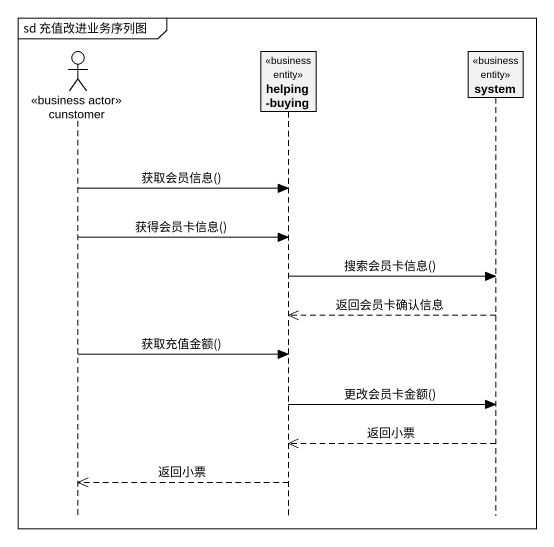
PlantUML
@startuml
mainframe sd 充值改进业务序列图
hide footbox
actor cunstomer <<business actor>>
participant "helping-buying" as helping_buying <<business entity>>
participant system <<business entity>>

cunstomer -> helping_buying : 获取会员信息()
cunstomer -> helping_buying : 获得会员卡信息()
helping_buying -> system : 搜索会员卡信息()
system -->> helping_buying : 返回会员卡确认信息
cunstomer -> helping_buying : 获取充值金额()
helping_buying -> system : 更改会员卡金额()
system -->> helping_buying : 返回小票
helping_buying -->> cunstomer : 返回小票
@enduml
